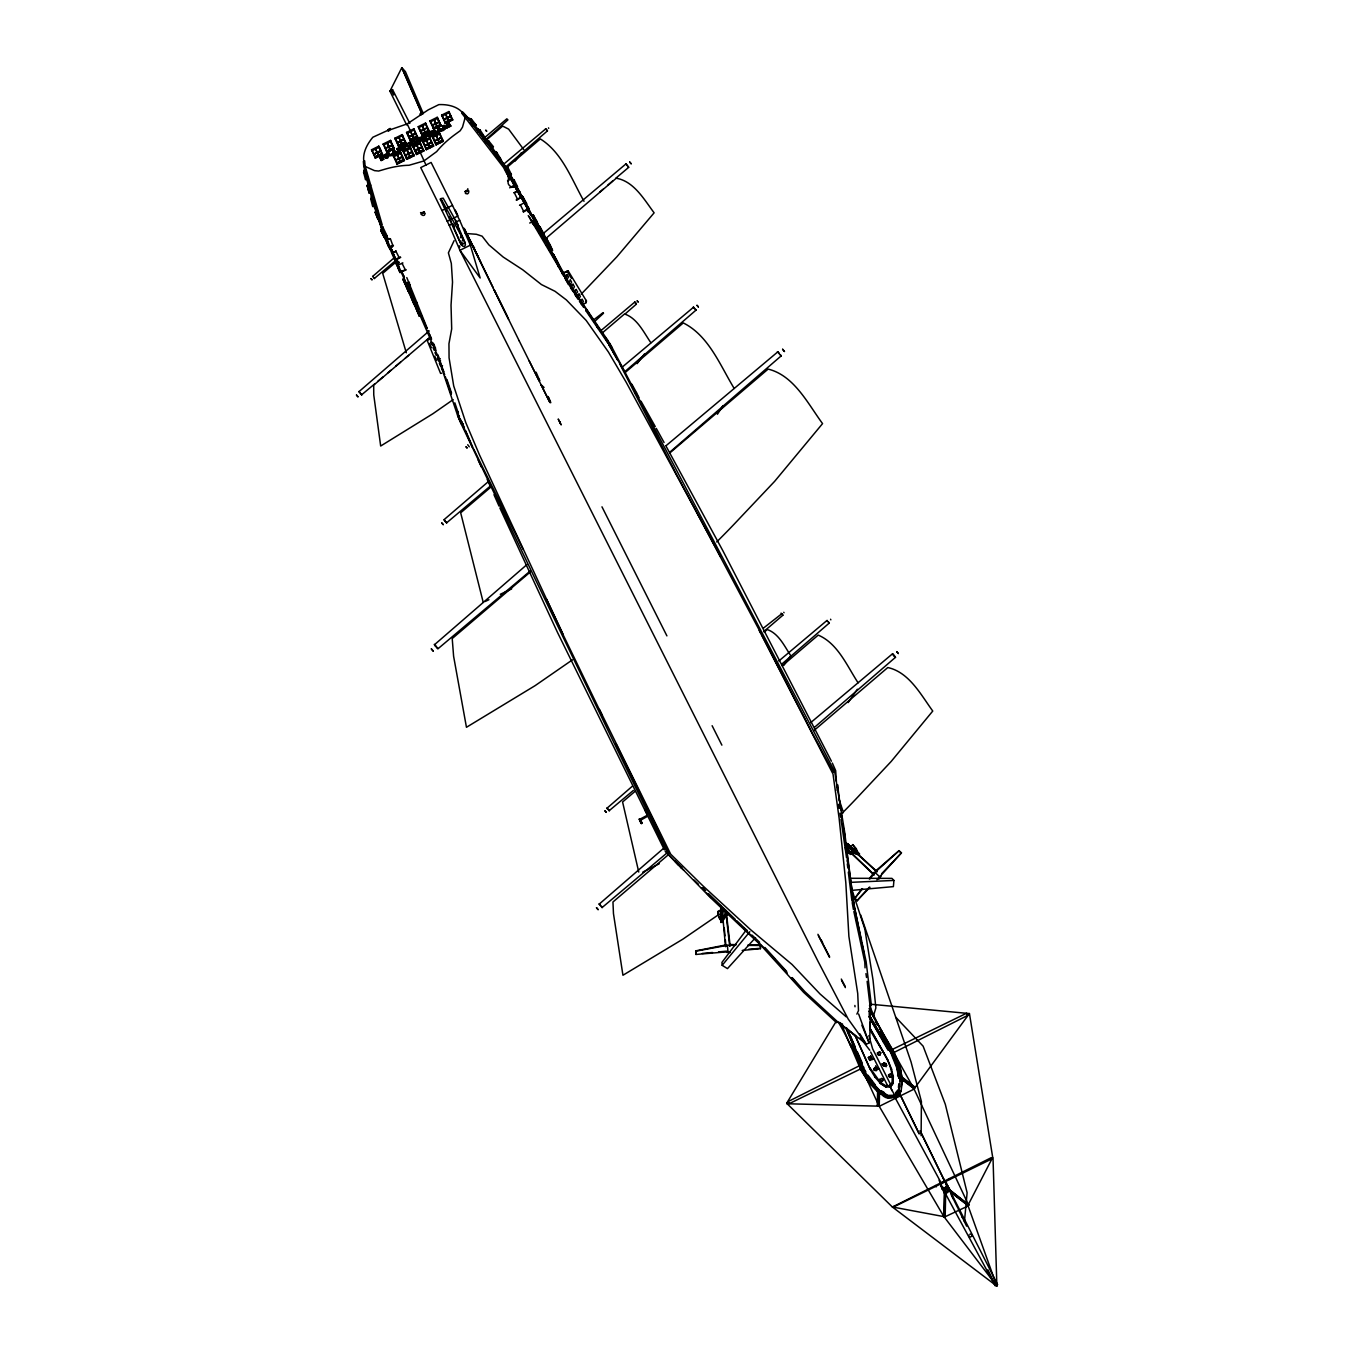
<?xml version="1.0" encoding="UTF-8"?>
<svg xmlns="http://www.w3.org/2000/svg" width="1354" height="1354" viewBox="0 0 1354 1354"><rect width="100%" height="100%" fill="white"/><g stroke="black" fill="none" stroke-linecap="round" stroke-linejoin="round"><path stroke-width="1.5" d="M860.518 1069.169L868.997 1082.777L878.712 1092.966C861.076 1062.501 879.135 1098.974 888.089 1097.925L895.908 1097.417L901.002 1091.544L902.475 1080.949L900.173 1067.358M921.109 1135.735L921.414 1101.564L911.039 1061.891L860.636 914.881M367.797 178.61L363.871 163.428M376.175 205.706L374.804 205.96L368.61 181.707M374.804 205.96L378.341 219.145M724.102 910.667C715.2 907.823 718.094 917.03 721.174 920.771M718.06 911.208C718.229 922.091 724.644 924.799 726.049 912.241M870.927 1004.245L969.447 1013.571L992.702 1157.365L968.347 1204.552L914.102 1089.107L879.237 1106.336L877.324 1105.321L877.612 1090.715M878.052 1091.544L877.764 1106.133L786.894 1103.747M879.051 1093L879.237 1106.336L944.212 1217.161L968.127 1205.957L996.866 1286.148L892.337 1206.973L786.708 1103.307M879.237 1106.336L879.525 1091.73M879.694 1083.386L879.778 1079.206M993.024 1157.992L996.866 1286.148L943.924 1216.62L944.5 1187.712M944.212 1217.161L944.77 1188.253M944.889 1216.755L945.464 1187.83L946.971 1184.868L945.617 1183.87M945.177 1217.297L945.752 1188.389L968.313 1205.872L968.821 1205.009L945.972 1186.967L968.821 1205.009M406.115 145.301C402.781 143.338 410.296 149.312 410.465 144.573M419.08 140.41L420.722 140.596L421.653 139.039M395.554 152.545L402.138 149.363L395.402 153.51L394.623 151.919L392.965 152.731C396.35 156.082 384.79 156.979 388.175 154.39C385.399 151.191 390.849 159.484 386.059 158.13L386.279 156.81M395.825 153.104L393.252 151.208L393.354 154.373M447.649 124.923L446.735 128.139L443.621 126.311C447.48 129.442 441.133 132.844 439.915 129.527L437.41 132.743L439.051 127.767C447.142 133.809 441.032 120.624 443.317 129.832M441.133 130.712L438.561 128.816L438.662 131.981M891 1076.65L892.438 1074.771L893.403 1076.599L892.015 1077.293L891.05 1075.448M939.117 1180.265L942.418 1189.286L945.803 1188.981L947.546 1185.325L947.292 1186.866M941.521 1187.001L941.605 1185.038M946.7 1185.749L945.21 1187.864L941.825 1188.169L942.418 1189.286M946.548 1185.038L946.649 1183.057M948.612 1189.404L947.123 1191.52L943.738 1191.808L944.33 1192.925L947.715 1192.637L949.459 1188.981L949.205 1190.521M968.702 1235.305L969.65 1237.302L972.223 1236.033L971.292 1234.036L969.802 1234.256M421.06 213.949L421.974 212.595A3.402 2.843 50.2 0 1 423.548 212.341L425.173 213.357L424.411 215.151A3.402 2.843 50.2 0 1 422.82 215.388L421.331 214.541M459.192 416.457L458.634 415.018L457.652 415.56L457.872 411.514M721.005 906.706L721.022 922.582A34.984 2.454 85.9 0 1 720.903 905.504M881.488 1032.036C885.33 1054.732 883.316 1032.137 879.44 1028.549M893.234 1077.276L892.777 1083.539L890.306 1087.11L885.956 1086.907L880.642 1083.488M461.291 422.126L458.109 415.796L458.363 412.648M722.985 909.313L722.41 922.463A34.984 5.771 83.8 0 1 722.714 908.551M724.813 911.53L727.758 914.441L728.503 913.019M850.498 878.289L891.947 878.374L893.928 880.438L893.386 886.616L850.904 890.458M964.437 1221.646L967.111 1192.705L945.312 1104.305L923.123 1046.168L895.84 1017.328M898.447 1087.516L898.802 1083.759M869.793 1038.907L870.52 1005.193L869.454 1005.717M899.344 1084.402L898.751 1090.055L895.637 1093.964M900.139 1080.915L899.191 1090.698L894.977 1095.995L888.139 1096.131L879.728 1091.002M894.351 1052.667L869.742 1010.727L870.03 1008.29L868.963 1008.815M726.116 910.497L722.004 921.583M869.86 1022.236L869.86 1028.786C877.477 1046.1 894.08 1062.128 892.032 1082.388L889.595 1085.671L885.482 1085.62L880.337 1082.252L870.063 1068.052M869.945 1016.532L869.759 1011.218M901.172 1086.907L902.102 1080.814C894.402 1061.688 895.959 1067.307 902.576 1081.169L900.258 1067.561L894.266 1052.481M402.07 149.515L399.718 150.243M402.036 149.414L401.106 150.497M871.502 1004.702L870.199 1005.345M398.414 150.802L396.925 151.75L393.032 150.514C395.402 156.404 384.722 153.967 391.915 155.168M438.341 128.122L437.41 132.743M438.831 129.375L438.594 130.644L439.982 129.967L438.561 128.816M388.361 130.018C389.393 132.1 390.629 127.242 387.819 130.424M390.341 129.713L407.199 123.891L428.219 109.877L438.848 104.613C449.054 104.19 460.478 106.966 465.353 116.918L462.493 127.158L460.208 130.729L453.641 135.535A68.208 34.07 -27 0 0 436.665 151.597L423.971 160.94L409.01 165.273A68.208 34.07 -27 0 0 386.347 168.793L378.612 171.044L374.533 170.638L365.157 166.44C360.875 155.981 366.122 145.233 372.875 137.228L390.544 129.121L389.072 129.053M420.586 113.956L422.854 113.702M420.772 114.447L422.414 112.839L423.294 113.465M423.159 113.533C424.242 110.639 418.115 113.668 421.026 114.582M446.871 128.071L447.192 123.789L448.986 122.892L448.783 124.162M449.291 123.502L447.48 124.348L446.82 126.921L447.192 123.789M410.888 142.238L412.733 142.018M411.87 141.95L411.176 142.796M417.286 139.767C413.749 138.108 420.688 142.204 422.211 140.257C425.85 141.341 421.179 133.691 422.363 137.262M378.02 219.517L375.176 212.341L376.023 209.278M377.207 208.905L376.344 211.969L381.879 230.18L385.331 237.018L384.214 237.373L380.779 230.535L382.674 226.744M586.164 302.636L586.282 300.537L586.164 302.636L583.168 304.396M413.969 141.408L414.189 140.088L415.61 143.321M873.516 1015.669L875.869 1007.935L873.025 979.991L864.867 929.149L852.038 890.103M377.698 211.562L376.344 211.918L373.907 206.231L366.799 179.507L365.58 179.743L363.6 172.347L365.005 167.778M363.735 172.533L364.937 168.658M366.731 175.411L365.546 179.287L366.579 179.083L365.715 175.868M368.17 182.824L367.205 185.853L369.185 193.267L370.404 193.03M368.559 182.181L367.34 186.057L369.134 192.81L370.184 192.606M373.907 206.231L372.688 206.451L370.742 199.038L371.724 196.008M372.688 206.451L373.653 203.422M416 143.135L416.914 141.29L414.527 142.729M424.327 211.952L422.583 213.153L420.535 212.578M427.238 340.531L427.864 339.177L427.238 340.531L440.558 373.382L441.658 373.23M856.879 1014.129L858.487 1010.659L857.725 993.514L848.89 936.393L845.81 882.622L839.141 818.391L832.998 773.98L759.205 630.49M406.657 124.957L389.834 90.972L390.984 89.821L392.558 89.635L409.822 123.4M392.558 89.635L389.834 90.972M385.095 236.595L384.147 236.899L381.016 230.671L382.827 227.049M838.685 798.268L843.424 812.535L842.425 813.179M410.77 145.267L408.079 147.112L406.352 145.927M421.957 139.733L419.266 141.578L417.54 140.393M509.155 178.66L507.445 174.514C510.746 179.168 504.5 183.585 511.727 187.055M454.098 240.657L448.394 252.843L451.322 263.421L452.524 282.123L451.034 305.225L451.694 328.92L448.953 343.73L449.071 357.879L453.708 385.958L465.759 422.533L479.418 454.758L562.587 633.672L601.735 714.489M914.627 1086.89L914.288 1089.022L914.627 1086.89L898.345 1074.264M968.313 1205.872L968.533 1204.451M460.817 237.661L461.765 236.053L460.851 234.242M462.222 240.961L463.17 239.353L462.256 237.525L460.394 237.305M462.729 242.789L461.782 244.38L462.713 246.208L464.574 246.428L465.522 244.82L464.608 242.992M402.493 149.058L405.134 148.263L401.986 147.84L404.643 145.47L402.476 146.164L405.692 146.994L402.815 149.871L405.845 147.975L402.646 147.129L404.964 146.198L404.355 144.912L404.964 146.198M786.674 1103.273L836.078 1021.525M402.815 149.871L402.206 148.5L404.846 147.501L401.715 146.774L404.237 144.963M531.919 221.717L536.709 227.946M531.597 221.887L533.51 220.16M717.417 414.256L723.019 405.658M424.005 211.986L422.583 213.543M401.512 149.465C396.367 145.775 404.22 147.315 399.176 149.143L401.461 149.295L399.244 149.312M727.758 914.441L728.469 913.391M566.497 279.821L568.562 277.096L567.191 274.676L564.161 276.47M574.485 292.904L576.245 289.502L573.199 291.296M575.552 294.647L577.599 291.939L576.245 289.502M577.278 297.474L579.038 294.089L575.992 295.866M580.341 302.501L582.102 299.099L583.456 301.536L581.391 304.244M848.146 702.591L857.387 689.237M914.864 1087.804L969.396 1013.537M869.979 887.259L857.065 900.664L854.696 898.447L861.973 888.647M869.251 878.848L874.109 872.314M746.511 929.69L721.936 962.406L722.173 965.334L727.47 968.618L755.515 937.645M515.112 161.024L521.29 152.85M637.108 363.667L644.419 353.986M783.695 665.474L790.905 655.928C784.525 646.366 778.821 633.537 767.244 629.542L764.198 632.132M890.306 1087.11L892.861 1083.742L893.318 1077.479L891.524 1069.085M854.696 898.447L862.566 888.698M869.996 878.898L874.955 872.382L899.09 850.667L901.459 852.868L876.918 879.795M440.845 130.069L440.71 131.118M895.451 1093L897.888 1089.936M722.173 965.334L749.845 931.704M695.617 951.219L727.352 945.329L728.012 951.76L695.956 954.452L695.973 950.813L726.032 944.906M695.956 954.452L695.973 950.813M726.556 952.353L730.381 952.505M742.195 950.423L760.423 948.68L760.423 945.041L748.288 944.838M760.423 948.68L760.423 945.041M896.805 1095.301L900.545 1090.969M900.901 1091.324L895.908 1097.417L891.558 1089.496M857.065 900.664L869.319 887.209M868.371 1057.66L870.588 1056.323L871.671 1058.473L870.74 1059.488M877.46 1053.175L879.761 1052.041M879.829 1055.003L880.692 1052.667M877.223 1069.491L874.921 1070.625M886.295 1065.006L884.01 1066.14M882.757 1080.509L880.472 1081.643L879.457 1080.814M888.562 1075.211L889.476 1074.196M891.846 1076.024L890.915 1077.039L888.529 1076.312M847.282 850.6L852.783 844.625L856.32 848.687L858.436 854.425L847.282 850.6L856.997 854.34M878.864 879.118L881.234 875.886M881.606 873.753L901.459 852.868M423.142 112.805L420.451 114.142M509.206 174.429L500.777 159.552L494.904 153.273L496.664 152.291L500.726 158.858M485.9 143.101L486.932 142.17L491.739 148.161L490.707 149.109M492.501 147.62L487.694 141.628L488.608 140.782L493.431 146.774L492.501 147.62L495.649 153.002L494.498 153.831M487.914 141.713L488.709 141.002L483.158 138.379M477.336 132.421L478.368 131.49L482.853 137.177M483.97 136.906L479.198 130.881L480.128 130.052L487.694 141.628M479.418 130.983L480.213 130.255L476.726 128.715M465.014 117.426L465.962 116.596L471.497 119.27L470.684 119.981M475.034 125.482L475.846 124.771L472.377 123.197M475.237 125.922L476.168 125.093L471.395 119.067L470.464 119.897L479.198 130.881M875.632 870.961L899.09 850.667M484.664 140.681L507.919 119.88L506.836 118.83L484.664 137.617M372.587 276.47L394.877 257.192M506.057 166.66L547.473 130.847L546.356 129.358M429.218 330.918L358.878 391.729L359.961 392.457M599.873 191.997L603.072 189.238M607.861 185.092L612.651 180.945M615.85 178.186L628.781 167.27L628.002 166.153M594.338 321.795L603.545 313.197M625.362 313.739L636.431 304.091M488.557 481.432L443.96 519.75L444.671 520.765M624.549 371.91L696.041 310.1M526.875 564.635L434.685 644.538M669.671 452.304L781.258 355.814M763.961 631.421L782.951 615.156L781.817 613.684M632.335 786.217L607.134 808.101M781.766 664.137L829.291 623.026L828.783 622.248M664.103 847.875L599.348 903.998M814.753 727.115L895.569 657.232M486.052 140.308L502.689 126.091L508.63 129.138L523.761 149.583M506.108 168.167L540.331 138.937C562.316 152.63 571.743 179.642 584.014 201.289M430.183 336.977L373.687 385.145L373.755 394.928L380.677 446.025L432.925 413.715L453.15 399.633M602.547 332.729L624.532 313.976C637.345 318.258 643.658 332.322 650.868 342.731M490.69 487.237L460.682 512.811L483.243 602.428M529.973 572.268L452.219 638.546L453.607 656.25L466.453 727.284L535.135 685.632L572.454 659.838M782.324 665.745L818.222 635.094C837.906 643.522 846.995 665.897 858.097 682.822M668.081 854.983L612.956 901.984L613.464 913.611L622.942 975.252L682.805 939.202L719.6 913.984M395.419 262.558L382.708 273.39L406.318 352.785M625.379 372.35L683.279 322.929C708.717 335.572 720.142 365.377 734.19 388.463M669.57 453.167L768.124 369.083C794.138 375.498 807.813 403.594 822.555 423.616L774.657 481.33L739.673 518.311A408.383 165.019 -37.7 0 1 716.706 541.938M635.212 791.227L622.586 801.974L638.749 872.061M813.839 730.652L887.801 667.539C909.143 672.21 920.855 694.704 932.754 711.053L891.186 761.456L860.839 793.782A359.809 152.443 -37.6 0 1 843.931 811.384M503.739 164.122L545.78 128.816M395.368 260.831L374.296 278.501M543.309 233.463L625.802 164.037M374.669 383.91L361.535 394.877M377.901 381.202L382.742 377.106M387.599 373.027L390.832 370.302M395.69 366.223L400.547 362.144M405.388 358.048L408.637 355.34M593.018 320.356L603.072 312.639M600.821 330.714L634.84 302.01L636.211 303.516M622.654 366.748L693.587 307.189M446.718 522.762L490.131 486.238M666.286 445.517L777.873 351.803M530.023 571.168L437.951 648.786L436.631 647.466M763.622 627.968L781.833 613.717M778.855 660.972L826.956 620.487M633.367 790.431L609.148 810.707M810.657 722.664L892.455 653.847L893.674 654.777M666.388 853.46L602.242 907.434L601.565 906.401M579.004 298.235L580.392 296.509L579.038 294.089M388.801 154.322L389.173 152.884L384.519 154.762L386.059 158.13M389.089 154.881C392.406 151.699 382.319 155.253 385.67 155.405M499.541 159.129L500.421 158.52M469.872 242.214L469.703 240.673M525.504 202.474L522.052 195.636L521.087 196.313L507.005 168.336L507.987 167.659L511.423 174.497L510.441 175.174M510.255 174.734L511.101 174.158L507.361 173.278M513.132 180.505L514.114 179.828L517.55 186.666L516.568 187.343M391.628 154.61L394.031 150.717C402.764 156.675 394.691 145.521 397.822 149.397M494.21 153.561L495.395 152.799M424.377 138.413L426.662 138.057L424.411 138.48L425.021 137.6M424.699 139.039C426.121 135.163 421.365 136.534 424.174 135.738M585.808 310.641L586.874 309.981L590.632 316.65M389.326 130.543L390.104 129.019M421.653 113.076L420.366 114.379L421.483 114.582M449.02 122.943L450.814 126.057L448.309 127.361L448.462 126.024M448.309 127.361L447.666 124.923M607.201 342.207L608.2 341.631L611.382 347.944M562.13 273.237L568.172 270.868L586.57 301.214M562.519 273.863L568.172 270.868M570.017 286.049L573.047 284.272L574.418 286.693L572.64 290.094L571.286 287.657L573.047 284.272M407.334 144.692C407.419 140.816 405.861 147.535 411.024 145.792L417.337 142.661L416.914 141.29M418.521 139.157L418.724 137.854L418.234 138.599M411.785 144.201L413.342 143.439M412.632 144.235L413.664 144.15L411.599 141.442M427.627 134.215L434.059 131.118L436.191 131.626A2.691 1.337 -27 0 1 435.48 132.709L430.64 135.383L429.404 132.641L430.927 135.959L435.768 133.267A2.691 1.337 -27 0 0 436.479 132.184C436.343 127.411 424.124 133.911 428.659 134.283M513.775 187.089L515.028 186.378L512.252 180.607L513.284 180.031L509.493 173.38L508.376 173.989L514.368 185.752L510.712 177.019M888.241 1049.232L873.313 1024.199L870.351 1017.125L892.337 1054.935L897.804 1068.56M431.655 132.387L434.803 131.829A3.876 1.929 -27 0 1 435.226 132.709C433.263 138.057 429.286 129.544 434.516 131.27A3.876 1.929 -27 0 1 434.939 132.15L432.298 133.894M380.745 157.843C377.427 154.847 389.732 155.118 382.471 158.35L382.877 155.981L381.574 156.421L383.774 159.247L381.134 160.551L381.371 159.281M513.589 186.683L516.026 185.329L519.885 191.946L518.785 192.573L535.862 222.107M515.315 186.26L516.246 185.735M517.296 188.951L520.918 197.176L519.242 194.316M514.097 192.759L518.227 190.44L522.085 197.058L516.433 200.24M514.317 192.894L518.345 190.609L516.026 185.329M518.819 192.302L519.767 191.76L522.085 197.058M516.28 199.8L521.865 196.652M381.862 156.979L383.605 156.827L382.403 158.198M525.707 204.302L526.808 203.692L522.999 197.041L521.882 197.667L524.083 202.778L551.4 250.947L552.517 250.338L550.215 245.04L549.25 245.565M526.012 205.74L522.272 197.989L523.219 197.464M519.53 205.317L525.301 202.338L522.999 197.041M524.844 203.828L524.235 200.68M523.186 211.512L528.788 208.398M523.338 211.952L529.008 208.804L522.272 197.989M509.832 176.815L513.606 182.688M507.53 180.793L511.795 178.677L509.696 173.786M509.663 187.834L515.265 184.736M511.338 187.444L515.485 185.143L513.166 179.845L512.218 180.37L515.722 187.055M609.351 345.693L624.888 372.13M536.963 221.497L533.205 214.812L532.105 215.421L534.288 220.533M533.425 215.235L532.477 215.743L533.493 218.129M533.222 218.417L535.439 220.854M534.271 218.942L535.287 221.328M529.719 223.038L535.524 220.11L533.205 214.812M535.338 221.43L534.424 218.468M535.896 221.836L536.844 221.311L539.163 226.609L538.046 227.201M536.675 223.647L541.6 232.296M537.284 224.155L535.659 221.261M537.995 226.71L538.943 226.186M536.387 228.098L537.656 227.404L536.675 225.644L533.239 221.887L531.936 222.513L535.456 226.253L536.675 225.644M539.891 226.693L538.774 227.286L541.245 232.499L542.192 231.974L539.891 226.693L543.648 233.362M539.146 227.624L540.111 227.1M542.175 232.837L539.857 230.18M539.247 233.328L540.517 232.634L545.831 242.654M540.974 232.397L542.074 231.788L545.831 238.473L544.731 239.083M542.582 233.7L543.529 233.176L545.831 238.473L616.256 178.22C633.977 181.267 644.165 199.58 654.117 212.832L616.865 256.82L589.802 285.169A341.97 144.878 -37.6 0 1 581.188 294.123M545.628 238.067L544.663 238.575L543.969 236.019M549.216 245.836L550.333 245.226L546.576 238.558L545.459 239.167L547.642 244.262L548.759 243.669L552.517 250.338M545.831 239.489L546.779 238.964M547.168 241.689L550.638 247.884M545.797 245.26L547.067 244.566L549.724 249.525M547.93 244.363L548.878 243.838L546.576 238.558M550.029 247.376L547.778 242.197M550.587 247.782L551.349 250.456L552.297 249.931M552.381 254.941L553.498 254.332L557.256 261L556.139 261.61M552.754 255.263L553.718 254.738M558.271 266.23L559.219 265.706M558.322 266.721L559.439 266.112L557.137 260.831M558.508 267.093L559.608 266.484L564.838 276.571M558.88 267.415L559.828 266.907M562.299 273.508L563.247 272.983L564.652 276.233M562.265 273.779L563.366 273.169M640.171 819.068L647.381 815.21M642.828 872.078L659.246 863.767M862.413 1064.227L788.366 1101.445L789.162 1102.951M869.827 1060.504L873.533 1058.642M891.829 1053.547L967.738 1015.415L966.942 1013.892M893.505 1206.465L991.399 1157.619M991.991 1158.821L893.742 1206.922M378.815 146.181L382.657 154.559L375.346 158.164L371.504 149.786L378.815 146.181L380.626 149.769M383.182 144.015L390.494 140.393L390.984 141.375L383.69 144.996L383.182 144.015L387.041 152.393L394.336 148.788L390.494 140.393M394.877 138.243L402.172 134.621L402.663 135.603L395.368 139.208L394.877 138.243L398.719 146.621L406.014 142.999L402.172 134.621M406.555 132.455L413.85 128.85L414.358 129.832L407.046 133.437L406.555 132.455L416.592 154.525L423.887 150.92L413.85 128.85M422.076 135.061L418.234 126.684L425.545 123.079L426.036 124.06L418.741 127.665L422.076 135.061L429.387 131.456L425.545 123.079M433.771 129.29L429.912 120.912L437.224 117.307L437.714 118.289L441.065 125.685L433.771 129.29L433.263 128.308L440.575 124.703L437.224 117.307M441.607 115.141L448.902 111.536L449.41 112.5L442.098 116.122L441.607 115.141L445.449 123.519L452.744 119.914L448.902 111.536M375.346 148.788L378.832 156.421L375.684 148.618M387.041 143.016L390.527 150.632L387.362 142.847M398.719 137.228L402.206 144.861L399.041 137.076M410.397 131.456L414.206 138.937M422.076 125.685L425.562 133.318L422.414 125.533M437.427 127.107L440.592 125.533L440.168 124.703L433.517 127.987L433.94 128.833L437.105 127.259L434.092 119.744L437.579 127.378L434.092 119.744M445.449 114.142L448.936 121.775L445.771 113.973M379.306 147.146L371.995 150.768L371.504 149.786M437.714 118.289L430.42 121.894L429.912 120.912M385.433 148.026L388.733 146.74M397.111 142.255L400.632 141.408L397.484 142.982M423.971 128.985L427.272 127.699M432.163 124.923L435.463 123.637M373.822 153.967L377.055 152.511M377.309 152.24L380.542 150.785M389.004 146.469L392.237 145.013M397.196 142.424L400.429 140.968M400.682 140.698L403.915 139.242M408.874 136.636L412.107 135.197M412.361 134.926L415.593 133.471M420.552 130.864L423.785 129.425M435.734 123.366L438.967 121.928M443.926 119.321L447.158 117.866M447.412 117.595L450.645 116.139M373.975 154.238L377.207 152.799M377.461 152.528L380.694 151.073M385.653 148.466L388.886 147.027M389.14 146.74L392.372 145.301M397.331 142.695L400.564 141.256M400.818 140.968L404.051 139.53M409.01 136.923L412.242 135.468M412.513 135.197L415.729 133.741M420.705 131.152L423.937 129.696M424.191 129.425L427.424 127.97M432.383 125.38L435.616 123.925M435.87 123.654L439.17 122.368M444.061 119.592L447.294 118.153M447.548 117.883L450.78 116.427M504.839 166.83L466.284 115.818L462.865 112.314L461.579 112.957L503.536 167.473L507.022 174.226M390.697 150.192L393.862 148.635L390.24 140.731L393.439 147.806L386.787 151.089L387.21 151.919L390.375 150.362M413.749 138.819L410.584 140.376L410.16 139.53L416.812 136.246L417.235 137.093L414.07 138.65M421.585 134.08L428.88 130.475L429.387 131.456M379.018 155.981L382.183 154.407L381.76 153.577L375.109 156.861L375.532 157.707L378.697 156.133M402.392 144.421L405.557 142.864L405.117 142.018L398.465 145.318L398.888 146.147L402.053 144.59M425.748 132.878L428.913 131.321L428.49 130.475L421.839 133.758L422.262 134.605L425.427 133.03M449.122 121.335L452.287 119.761L451.847 118.932L445.195 122.215L445.635 123.045L448.783 121.488M396.671 148.822L400.632 146.791L401.241 147.958M404.948 144.658L407.537 143.372M409.94 143.406L408.79 142.762L414.189 140.088M416.135 139.14L418.724 137.854M420.282 137.854L424.767 134.875L429.235 135.569L425.054 135.434L420.248 137.803L421.128 137.871M446.549 126.362L444.112 125.296L442.115 126.294L446.82 126.921M379.899 157.809L384.722 156.065L382.2 157.792M396.959 149.38L400.953 147.4M414.493 140.714L409.094 143.372M419.046 138.463L416.44 139.75M438.611 128.681L443.3 129.764M400.682 147.958L399.447 149.702M381.574 227.76L363.786 166.474L365.089 165.831L382.302 225.136M464.981 116.461L466.284 115.818M387.092 155.304L388.632 154.491L386.499 153.967M393.015 152.477L394.386 151.8M438.324 130.086L439.695 129.409M387.312 155.71L393.76 154.322M394.674 152.359L393.303 153.036L393.032 150.514M393.252 153.29L394.911 152.477M438.561 130.898L440.202 130.086M380.863 159.992L383.774 159.247M385.788 157.572L388.378 156.285L387.498 156.201M410.736 145.233L417.049 142.102M421.923 139.699L424.124 139.31M437.139 132.184L439.068 131.93M440.422 130.559L445.348 128.833M448.039 126.802L450.848 126.108M430.064 136.415L424.631 135.755L430.064 136.415L429.235 132.726L429.032 134.097M393.269 155.778L400.581 152.156L401.072 153.137L393.777 156.742L393.269 155.778L397.128 164.156L404.423 160.534L400.581 152.156M403.018 150.954L410.313 147.349L410.804 148.331L403.509 151.936L403.018 150.954L406.86 159.332L414.155 155.727L410.313 147.349M422.482 141.341L429.777 137.719L430.284 138.7L422.973 142.305L422.482 141.341L426.324 149.719L433.635 146.114L429.777 137.719M432.214 136.517L439.525 132.912L440.016 133.894L432.721 137.499L432.214 136.517L436.056 144.895L443.367 141.29L439.525 132.912M400.462 162.125L397.297 163.682L393.675 155.778L400.327 152.494L400.75 153.324M410.194 157.301L407.029 158.875L403.407 150.971L410.059 147.671L410.482 148.517M419.943 152.494L416.778 154.068L413.139 146.147L419.791 142.864L420.231 143.693M429.675 147.688L426.51 149.245L422.888 141.341L429.54 138.057L429.963 138.887M439.407 142.881L436.242 144.438L432.62 136.534L439.271 133.234L439.695 134.08M397.128 154.762L400.598 162.395L397.45 154.61M406.86 149.955L410.347 157.589L407.182 149.803M416.592 145.149L420.4 152.613M426.324 140.342L429.81 147.958L426.645 140.173M436.073 135.518L439.542 143.152L436.394 135.366M405.252 154.982L408.57 153.696M418.488 148.432L421.788 147.163M395.588 159.958L398.821 158.503M399.091 158.232L402.307 156.776M408.823 153.408L412.056 151.97M415.069 150.328L418.301 148.872M424.801 145.521L428.033 144.066M428.287 143.795L431.52 142.339M434.532 140.698L437.765 139.259M438.019 138.988L441.252 137.533M395.74 160.229L399.041 158.943M399.227 158.503L402.46 157.064M405.472 155.422L408.705 153.967M408.959 153.696L412.191 152.24M415.204 150.616L418.437 149.16M418.691 148.889L421.923 147.434M424.936 145.792L428.169 144.353M428.439 144.066L431.672 142.627M434.685 140.985L437.985 139.699M438.171 139.259L441.404 137.803M416.338 153.222L422.99 149.939L423.43 150.768L420.265 152.342M435.819 143.592L442.47 140.308L442.893 141.155L439.728 142.712M400.784 161.955L403.949 160.398L400.327 152.494M410.516 157.149L413.681 155.592L410.059 147.671M429.997 147.518L433.162 145.961L429.54 138.057M442.081 210.479L452.473 205.334L431.114 162.446L420.722 167.591L449.257 225.356L459.937 250.304L817.951 961.188L848.213 1019.071L866.238 1044.273L869.099 1042.868L858.605 1013.943M447.209 221.294L457.601 216.149L452.473 205.334M449.257 225.356L452.727 223.647M456.196 221.938L459.649 220.228L457.601 216.149M442.03 201.458L440.219 198.903L461.257 244.837L465.15 242.908L455.232 219.771L443.198 198.175L440.947 198.547L465.15 242.908M470.329 245.159L459.937 250.304L480.162 278.01L470.329 245.159L459.649 220.228M408.976 288.757L410.211 288.148L409.331 283.121L408.028 283.765L408.976 288.757L409.822 290.585L411.142 290.01M438.645 359.233L439.948 358.607M573.504 292.582L574.79 291.939M579.377 301.197L580.68 300.554M532.867 221.176L549.741 248.137L571.71 287.437L608.284 341.106L606.964 341.716L585.943 310.811L586.942 310.201L590.361 316.277M792.192 977.605L804.919 991.703L837.821 1022.016L836.518 1022.659L803.616 992.347L761.354 945.769L710.122 897.33L667.945 853.968C598.079 710.376 528.872 566.361 460.377 422.16L458.211 416.93L459.514 416.287M607.743 343.019L609.046 342.376L611.923 347.267C686.055 488.692 760.897 629.898 834.656 771.577L844.49 830.916L853.24 900.359M462.899 423.7L461.612 424.344L458.211 416.93M559.981 423.108L560.387 421.822M635.144 393.235L636.448 392.592L631.878 384.214M639.9 820.626L647.077 816.58M667.945 853.968L669.231 853.325L616.036 743.905M834.656 771.577L833.353 772.22L812.84 734.105L761.98 635.28M837.297 790.076L838.295 789.941L837.432 790.364M665.203 851.463L680.994 867.677L681.857 867.254M701.507 888.309L702.794 887.665L705.671 890.661M842.323 818.696L841.02 819.339L846.538 857.793M843.694 835.57L844.811 835.029L842.56 823.909M840.614 1022.829L836.874 1021.813M842.002 1024.944L839.548 1023.353L842.594 1024.149M869.742 1010.727L868.777 1011.218M869.082 1082.963L860.602 1069.338L841.629 1024.623L845.895 1028.278C848.569 1028.092 841.782 1027.347 841.68 1024.758M869.945 1016.431L868.913 1016.769L869.945 1016.431L892.404 1055.088M852.14 1046.371L851.074 1046.896A54.126 13.625 61.6 0 0 838.566 1022.575M880.929 1032.137L882.013 1031.613A54.126 15.673 65.8 0 1 870.199 1006.936M877.341 1069.288L878.797 1068.56M890.272 1050.45L966.621 1013.215M789.433 1103.544L863.97 1067.307M485.138 601.514L488.929 599.72M500.303 594.288L511.677 588.872M405.235 284.509L402.95 279.195L404.118 278.687L420.519 315.634L419.351 316.159L414.053 304.058L415.204 303.533L417.404 308.644L416.237 309.169M403.137 279.618L404.135 279.178M405.151 284.306L409.483 282.377M406.979 285.542L405.98 285.999L408.265 291.296L409.416 290.788M406.082 286.185L407.232 285.677M408.079 290.873L409.077 290.433L407.723 287.403M413.122 299.522L408.502 291.618L409.653 291.11L411.853 296.221L410.685 296.729M408.688 292.041L409.687 291.601M412.784 298.1L411.531 298.422L413.816 303.719L414.967 303.211M413.63 303.296L414.612 302.856L413.258 299.826M415.492 302.957L416.829 302.365M414.239 304.481L415.221 304.041M418.064 310.404L417.083 310.845L419.351 316.159M419.165 315.736L420.163 315.279L418.809 312.249M386.11 240.792L383.842 235.478L384.993 234.97L390.257 247.105M384.028 235.918L385.01 235.478M386.025 240.589L390.375 238.693L392.914 245.785M387.819 241.858L386.821 242.298L389.089 247.613L393.439 245.717M386.905 242.501L388.056 241.994M388.107 243.534L387.092 241.164M388.903 247.19L393.151 245.328M397.06 265.722L394.776 260.425L395.943 259.917L406.302 283.798M396.451 259.663L397.788 259.088M394.962 260.848L395.96 260.408M396.976 265.519L402.917 262.947M398.753 266.806L397.754 267.246L400.022 272.543L405.98 269.971M397.839 267.432L399.007 266.924M399.836 272.12L405.726 269.564M392.254 247.156L389.529 247.85L394.725 260.002L400.682 257.446M389.698 248.29L390.697 247.85M392.051 250.101L393.422 253.266M391.712 252.961L396.079 251.099M391.797 253.164L396.062 251.336M392.542 254.89L393.709 254.4M394.539 259.579L400.429 257.057M383.504 158.689L381.574 156.421M419.994 137.296L422.211 140.257M408.806 142.813L411.024 145.792M379.611 157.25L381.134 160.551M423.836 138.751L422.956 138.683M412.902 144.793L412.056 144.76M400.767 150.666L398.635 147.975M428.169 339.854L431.384 338.551M462.086 423.7L460.36 419.334M389.546 129.087C385.653 134.808 393.54 123.756 388.158 130.83M445.06 128.258L444.061 128.004M377.698 211.156L375.176 212.341M427.339 133.657L429.235 135.569M426.375 137.499L425.342 137.329M626.005 163.969L628.561 167.337M358.962 391.509L360.638 394.065M380.779 230.535L381.879 230.18M381.016 230.671L381.963 230.366M376.344 212.206L375.329 212.527L377.935 219.06L378.951 218.739L377.715 215.624M450.56 125.55L449.663 125.347M434.008 344.644L431.875 344.661L430.826 342.088L432.248 343.002M435.446 348.181L433.026 347.521L434.075 350.094L436.208 350.077M438.222 355.053L436.09 355.07L435.023 352.497L436.462 353.411M439.745 358.827L437.325 358.167L438.391 360.739L440.524 360.723M442.521 365.698L440.388 365.715L439.339 363.143L440.761 364.057M485.832 130.255L486.746 131.338L485.866 130.306M374.499 278.569L372.722 276.436M695.854 310.134L695.465 309.22M780.987 355.865L780.446 354.613M467.705 444.721L469.296 446.803M444.264 519.851L445.127 520.681M446.532 522.813L446.143 521.882M437.799 648.6L437.257 647.33M827.125 620.454L827.48 621.266M892.557 653.643L895.468 657.452M895.332 657.282L894.876 656.199M602.022 907.485L601.633 906.452M363.6 172.347L364.818 172.11L366.799 179.507M368.423 185.633L367.205 185.853L368.39 185.853M369.405 185.346L370.759 185.092M370.742 199.038L371.978 198.818M372.858 198.547L374.229 198.293M370.878 199.241L371.927 199.038M372.638 205.994L373.687 205.808M836.4 781.376L835.672 770.612L832.304 763.013M837.398 790.194L837.567 784.812M421.957 112.805L420.942 113.567L423.074 112.991M390.087 129.358L388.226 129.899M702.371 953.453L712.509 952.488M718.585 951.913L726.675 951.134M718.145 911.767L724.204 911.225M869.37 1059.607L871.756 1058.676L870.673 1056.526L868.286 1057.457L869.454 1059.81M876.224 1067.544L873.922 1068.678L873.99 1069.982M890.847 1074.077L888.478 1075.008L889.646 1077.361L891.931 1076.227L891.778 1074.721M881.759 1078.563L879.474 1079.697L880.557 1081.846L882.842 1080.712L882.69 1079.206M748.745 949.272L758.765 948.426M891.897 1097.468L887.987 1097.705L878.712 1092.373M849.601 882.402L893.928 880.438M390.341 238.71L387.786 238.642L385.975 234.547L387.786 238.642M894.605 1095.251L887.936 1095.403L879.728 1090.495L871.265 1081.271M888.089 1096.012L894.977 1095.995M465.217 233.447L476.371 234.276L482.109 236.171L488.879 244.871L503.214 257.057L522.729 269.784L541.431 284.56L555.022 291.296L566.361 299.911L586.197 320.475L608.42 352.023L626.174 382.234L720.446 556.291M727.352 945.329L735.527 945.363M747.814 945.414L760.085 945.464M469.652 239.438L480.602 261.864M730.06 944.533L736.136 944.635M851.107 852.072L851.209 853.426L847.012 852.58M851.209 853.426L847.384 852.868M863.683 1041.92L845.979 1028.38M407.554 282.495L409.026 282.461L407.689 283.054L418.911 312.808L436.919 354.054L457.652 415.56M877.324 1105.321L878.814 1105.507L850.244 1043.325M892.337 1206.973L943.924 1216.62M442.961 369.49L441.539 368.576L443.74 371.385M504.077 166.745L507.987 167.659M510.204 178.931L514.114 179.828M465.099 191.794L467.282 191.016L467.824 188.714M464.93 191.405L467.468 191.371M446.735 128.139L443.604 126.328M476.473 128.427L480.128 130.052M472.546 123.451L476.168 125.093M493.076 150.548L496.664 152.291M493.296 150.853L496.715 152.528M852.766 1033.593L856.287 1036.978M845.962 845.928L858.707 855.085A34.984 4.502 43.7 0 0 845.167 845.014M881.183 1090.681L884.433 1092.661M886.041 1087.093L880.726 1083.691L875.073 1077.209M468.467 190.491L466.825 190.406A3.402 2.928 78.1 0 0 465.658 191.54L465.454 193.453L467.384 193.91A3.402 2.928 78.1 0 0 468.569 192.793L468.822 191.066M846.148 1016.769L820.016 993.954L792.056 964.488L750.573 929.69L702.828 885.77L670.704 854.188L599.467 709.445M846.047 842.967L859.655 854.052A34.984 1.168 41.5 0 0 846.724 843.322M943.163 1178.251L949.459 1188.981M945.651 1183.024L950.051 1190.098M605.813 339.769L608.2 341.631M607.895 341.8L612.143 350.111M883.705 1062.907L886.955 1065.429M898.785 1075.093L915.05 1087.702M882.926 1064.227L886.176 1066.749M897.584 1075.567L913.848 1088.193M881.742 1063.787L884.991 1066.309M901.273 1078.918L914.288 1089.022M968.025 1205.314L945.464 1187.83L942.029 1187.306L995.258 1285.826L996.002 1284.337L997.61 1284.658L946.971 1184.868M608.284 341.106L603.207 335.166M607.743 342.122L611.906 349.637M636.448 392.592L639.003 397.619M877.443 1054.275L879.914 1055.189L880.777 1052.87L879.677 1051.838L877.375 1052.972L878.543 1055.325M886.328 1063.889L883.942 1063.178L883.079 1065.496M890.763 1073.874L891.863 1074.907M877.24 1068.391L874.769 1067.46L873.905 1069.795L876.376 1070.709L877.155 1068.188M881.674 1078.359L882.774 1079.409M891.491 1053.987L890.187 1051.398M936.223 1186.883L935.597 1185.529M727.775 914.068L725.744 912.156M469.601 120.54L462.865 112.314M844.998 842.306L849.601 846.521M857.268 853.528L877.206 871.739M858.318 854.882L876.647 871.688M544.071 387.498L541.025 384.671L549.978 402.629M898.667 850.634L901.036 852.851M874.955 872.382L879.677 876.8M855.119 898.481L857.488 900.698M675.037 861.246L681.434 867.389M678.574 865.206L674.884 861.161M736.745 920.754L747.425 930.79M751.995 935.089L759.611 942.249M740.689 925.324L718.077 903.947M743.617 928.065L765.01 948.832M735.222 919.315L708.548 893.674M845.776 847.604L874.362 874.819M845.336 847.57L873.804 874.786M683.804 870.216L680.994 867.677M694.077 880.083L698.495 884.314M625.886 163.817L626.902 164.85M360.621 393.997L361.856 394.945L361.078 393.845M548.488 127.868L548.708 128.359M779.041 352.937L777.433 351.668L781.14 356.068M547.422 130.966L545.56 128.748M694.45 308.018L693.282 307.087L695.956 310.286M635.483 302.67L634.772 302.128L635.872 303.584M830.577 619.235L830.848 619.861M829.223 623.178L827.412 621.215M783.814 612.279L784.017 612.753M782.815 615.19L781.072 613.125M445.686 521.984L446.634 522.949M607.895 808.829L606.863 808.016L607.489 808.913M435.87 645.672L434.245 644.402L435.226 645.807M600.364 904.98L598.993 903.88L602.141 907.637M855.626 1035.827L846.385 1028.092L863.53 1069.321M706.686 893.098L711.984 898.345M852.783 844.625L858.182 853.054M767.955 951.879L775.08 959.461M764.892 947.445L786.674 971.444M869.996 1081.914L879.321 1091.595M879.423 1091.815L870.08 1082.1L861.652 1068.509L851.717 1045.373M871.079 1081.592L879.795 1091.138M845.353 848.873L850.718 854.476A34.984 1.337 44.2 0 1 848.586 852.275M875.361 1085.062L867.965 1075.228M791.396 977.656L799.537 986.66M779.159 964.014L787.317 973.12M893.065 654.828L894.368 656.385M444.586 520.715L445.703 522.035M607.421 808.863L609.418 810.792L608.792 809.895M435.125 645.723L436.665 647.55M507.005 168.336L495.852 153.137M474.983 127.378L477.979 131.135M470.803 122.029L474.408 126.531M470.092 122.791L472.478 125.804M496.021 155.168L499.609 159.654M860.179 1037.706L869.793 1050.247M569.594 285.034L601.108 331.662M570.406 287.59L572.759 291.025M579.8 301.35L582.152 304.785M574.875 294.597L578.26 299.539M580.443 302.737L583.642 307.409M418.809 139.851L420.434 140.037L421.365 138.48M407.622 145.386L409.246 145.572L410.194 144.015M871.147 1081.728L863.547 1069.338L845.827 1028.143M863.717 1068.289L865.849 1071.759M571.506 278.399L567.004 271.24M574.773 293.581L575.839 295.324M859.892 1033.847L866.238 1044.273M524.083 202.778L514.435 185.718M875.158 1077.412L870.097 1069.017L855.457 1036.115M875.344 1021.593L877.392 1025.08M517.126 191.049L514.926 185.955L519.53 194.858M519.885 194.79L517.143 189.425M517.397 191.151L519.073 194.011M880.388 1031.189L893.132 1053.158M883.603 1041.175L869.285 1016.549L869.217 1011.15M525.183 202.152L529.008 208.804M526.181 206.045L527.84 208.922M869.928 1018.53L888.156 1050.315M612.617 351.38L617.593 360.096M619.59 363.583L676.052 473.494L761.016 633.435M515.485 185.143L509.493 173.38M509.324 175.665L513.301 182.875M510.847 179.202L512.489 182.079M512.658 182.367L514.317 185.261M609.046 342.376L612.143 347.995M535.405 219.923L539.163 226.609M548.268 244.16L542.548 235.562L541.092 230.332M540.178 229.994L541.803 232.888M546.847 241.875L548.522 244.871L547.456 242.383M555.682 259.443L559.439 266.112M562.739 273.271L564.618 276.605M887.987 1060.419L870.233 1028.803L887.902 1060.216L891.609 1069.288M641.034 401.241L655.251 426.561M550.689 251.252L560.404 268.583M548.759 248.628L564.195 276.182M558.034 265.875L528.246 215.574M561.419 270.411L568.562 283.206M565.16 277.925L568.883 284.577M564.838 278.095L568.562 284.746M871.181 1012.166L913.662 1088.277M558.999 267.618L563.873 276.334M656.267 428.372L664.052 442.487M665.829 445.754L722.799 550.621L831.407 761.202M514.858 185.972L518.531 192.691M640.002 819.424L640.087 819.729M641.999 822.758L641.136 821.861M640.713 822.25L639.934 820.507M821.167 939.947L822.572 942.536M608.42 343.679L609.418 345.524M894.689 1096.909L941.352 1183.294M510.932 178.66L511.609 179.93M529.414 216.995L533.019 223.799M841.545 980.381L845.37 987.625M942.926 1187.61L943.518 1188.727M829.579 956.703L817.934 934.294M841.308 979.06L845.218 986.507M942.655 1187.746L943.247 1188.863M944.584 1191.402L945.16 1192.519M505.279 169.521L507.936 174.598M991.805 1158.465L991.551 1157.958M869.86 1017.413L869.556 1017.886M949.442 1178.674L949.848 1179.503M942.536 1182.144L942.824 1182.821M504.534 165.577L508.986 174.209M890.627 1087.668L892.235 1090.816M473.697 449.054L523.033 549.132M829.528 957.43L818.375 935.631M890.221 1086.924L891.27 1088.954M597.673 327.313L596.725 325.434L597.385 326.873M664.408 849.906L557.459 632.352L499.863 507.953M640.273 819.305L641.847 822.64M639.934 819.238L640.476 820.338M640.12 820.947L639.122 818.95L640.171 821.167M640.459 821.76L641.474 823.757L640.408 821.539M449.088 112.687L448.648 111.857L452.287 119.761M452.744 119.914L452.253 118.932L444.958 122.537L445.449 123.519M442.419 115.987L441.996 115.141L445.635 123.045M437.393 118.475L436.97 117.629L440.592 125.533M440.575 124.703L441.065 125.685M443.367 141.29L442.86 140.308L435.565 143.93L436.056 144.895M430.741 121.758L430.318 120.912L433.94 128.833M432.62 136.534L436.242 144.438M425.715 124.246L425.291 123.4L428.913 131.321M433.635 146.114L433.128 145.132L425.833 148.737L426.324 149.719M433.162 145.961L432.738 145.115L426.087 148.415L426.51 149.245M419.063 127.53L418.64 126.684L422.262 134.605M418.234 126.684L418.741 127.665M414.036 130.018L413.613 129.172L417.235 137.093M423.887 150.92L423.396 149.939L416.101 153.544L416.592 154.525M416.812 141.341L417.337 142.661M413.139 146.147L416.778 154.068M414.155 155.727L413.664 154.745L406.352 158.367L406.86 159.332M413.681 155.592L413.258 154.745L406.606 158.029L407.029 158.875M402.341 135.789L401.918 134.96L405.557 142.864M406.014 142.999L405.523 142.035L398.211 145.64L398.719 146.621M402.206 148.5L402.95 149.803M401.749 148.855L402.358 150.074M400.632 146.791L401.139 148.009M397.754 143.135L395.266 138.243L398.888 146.147M404.423 160.534L403.932 159.569L396.62 163.174L397.128 164.156M403.949 160.398L403.526 159.552L396.874 162.852L397.297 163.682M394.336 148.788L393.845 147.806L386.533 151.411L387.041 152.393M384.011 144.861L383.588 144.015L387.21 151.919M378.985 147.332L378.561 146.503L382.183 154.407M382.657 154.559L382.15 153.577L374.855 157.182L375.346 158.164M372.333 150.632L371.91 149.786L375.532 157.707M395.876 251.184L399.345 258.022M402.036 263.319L405.506 270.174M531.614 214.626L528.178 207.788L527.197 208.465L530.65 215.303M466.402 233.497L478.047 256.634M494.261 290.298L508.613 319.392M538.96 379.154L539.738 380.677L536.116 372.248M558.39 419.351L561.182 424.919M601.971 506.819L666.913 635.889M712.119 725.71L721.885 745.14M393.659 95.068L390.815 89.415L401.816 67.7L405.405 71.61L422.736 112.348M455.232 219.771L458.092 225.678L457.432 224.138M456.027 222.885L456.789 224.409M457.567 226.575L458.481 228.386M458.498 228.758L459.412 230.586M459.903 232.042L460.817 233.87M870.69 1052.058L887.936 1086.331L890.797 1084.909L872.636 1048.842L868.862 1035.59M453.336 224.679L454.25 226.49M454.199 227.59L451.999 223.224L461.257 244.837M460.377 241.097L461.308 242.925M390.189 247.122L392.88 252.47M390.274 249.068L387.142 242.84L388.09 242.535L386.905 242.704L390.341 249.542M401.207 270.8L404.338 277.028M400.97 270.665L404.406 277.502M458.278 415.526L462.56 424.039M644.69 809.472L646.535 813.111M514.283 192.657L517.702 199.529M520.359 204.843L523.795 211.698M558.22 419.131L560.861 424.377M455.046 209.955L457.838 215.54M464.337 228.572L466.199 232.296M529.228 360.959L549.521 401.732M426.019 165.086L407.199 123.891M597.537 326.991L598.265 328.683M519.141 340.717L539.18 380.982M847.587 1030.546L849.28 1033.948M727.183 914.052L727.538 914.796A34.984 5.585 86.6 0 0 726.963 911.817M640.459 820.253L641.17 821.946M496.698 295.257L519.174 340.785M966.925 1013.858L967.382 1014.789M494.21 289.824L507.462 316.701M893.488 1206.431L893.962 1207.345M495.886 293.598L463.83 228.217M920.026 1130.776L944.076 1179.994M946.852 1185.681L949.628 1191.368M951.49 1195.142L953.334 1198.933M957.955 1208.394L962.592 1217.872M459.311 245.819L459.903 247.054M920.415 1131.284L949.069 1190.115M950.931 1193.906L957.396 1207.193M962.017 1216.687L966.638 1226.182M987.895 1269.832L994.378 1283.118M898.87 1092.086L919.248 1133.941L898.971 1092.323M467.113 234.157L493.313 287.979M597.08 326.297L597.639 327.431M640.34 819.593L640.899 820.642M640.019 819.559L640.577 820.744M378.561 219.974L385.433 235.596M455.418 210.784L457.178 214.491M382.86 227.117L386.956 235.698M381.1 226.575L386.956 238.846M940.928 1185.884L944.33 1192.925M875.666 1065.784L877.527 1069.491M870.673 1055.9L872.518 1059.607M546.457 598.993L562.993 634.129M478.199 460.174L481.398 467.096M443.79 205.283L446.397 210.936M449.003 216.606L451.339 221.684M410.821 290.162L408.874 282.647M414.696 301.214L412.056 293.784M641.525 822.487L641.948 823.35M406.792 277.587L427.221 328.345M408.705 282.631L409.687 284.78M395.994 258.817L397.399 261.931L396.468 259.697M439.271 133.234L442.893 141.155M426.662 138.057L424.631 135.755M419.791 142.864L423.43 150.768M410.584 140.376L406.945 132.472L410.16 139.53M407.859 143.998L405.269 145.267M527.231 210.327L527.874 211.783M855.406 1036.132L870.182 1069.22M424.157 322.523L422.6 319.019L424.784 324.131M406.234 284.069L407.588 287.099M418.674 311.945L414.053 304.058M402.95 279.195L408.265 291.296M408.502 291.618L413.816 303.719M487.271 479.553L489.793 485.24M493.99 494.718L499.034 506.091M427.678 330.308L430.894 337.62M422.126 114.125L401.816 67.7L421.889 113.804M429.083 333.49L431.604 339.245M433.297 343.104L435.599 348.333M383.842 235.478L389.089 247.613M849.364 846.538L847.993 843.813L849.787 846.876M847.689 1029.683L854.899 1046.27M857.336 1051.838L862.193 1062.992M394.776 260.425L400.022 272.543M419.892 312.317L426.899 328.497M461.68 421.517L464.05 427.052M465.641 430.724L472.8 447.294M461.342 421.686L472.478 447.463M846.419 1027.855L854.442 1046.54M842.916 826.6L843.728 829.9M567.191 274.676L565.718 278.755M569.848 285.508L571.608 282.123L570.254 279.686L568.782 283.765M559.608 266.484L561.927 271.782M553.498 254.332L555.8 259.63M533.95 219.111L534.965 221.497M523.913 200.866L525.115 203.54M510.407 177.205L511.423 179.574M548.133 396.587L550.536 402.087M548.319 397.213L550.723 402.713M474.222 247.156L474.492 248.07M390.68 247.359L398.144 265.029M392.795 252.741L394.099 255.788M394.234 256.092L395.537 259.139M842.256 1024.47L843.83 1028.194M415.983 303.144L417.912 307.73M850.126 1035.658L862.921 1066.36M861.906 1025.266L869.099 1042.868M429.59 343.425L431.317 347.69M434.752 356.204L436.479 360.469M891.44 1054.58L896.754 1067.781M893.065 1052.989L898.954 1067.832L900.884 1079.155M446.938 379.509L451.542 393.1M454.826 402.815L458.109 412.53M445.381 376.852L451.305 394.369M438.51 356.322L444.721 374.906M364.768 172.33L365.631 175.546M377.377 211.715L379.306 219.111M854.729 908.906L866.103 961.475L871.384 1005.43M861.364 940.895L853.257 900.715M853.866 911.564L864.8 962.119L865.054 967.856M861.787 942.858L864.326 954.638M844.27 834.893L854.34 906.672M897.16 1069.812L898.751 1077.97M897.736 1068.408L900.19 1081.067M897.38 1068.357L899.344 1078.579M852.428 896.754L857.302 924.41M852.208 902.576L853.426 909.549M851.26 889.9L857.167 923.597M898.87 1067.629L900.799 1078.935M840.022 813.162L840.682 817.291M865.951 973.628L866.543 977.486M867.135 981.345L870.08 1006.056M838.16 789.653L839.734 801.686M840.259 805.698L840.783 809.726M838.685 804.344L839.209 808.355M841.291 813.737L842.053 819.83M847.062 859.858L847.316 862.007M847.316 863.92L847.824 868.032M848.332 872.162L851.937 901.002M842.916 826.109L843.39 829.917M837.517 784.778L838.126 790.076M837.398 786.691L837.838 790.499M726.353 912.901L730.144 945.803M725.744 911.276L729.688 946.328M869.86 1025.147L870.368 1030.022M854.882 1005.463L855.017 1006.784M724.221 927.625L724.999 935.868M725.389 939.981L725.964 946.175M722.884 917.792L725.524 946.7M364.937 164.172L364.666 160.855L363.363 161.498L363.786 166.474M850.803 851.852L850.904 853.223M883.84 1062.975L882.994 1065.293L885.465 1066.207L886.244 1063.685L883.84 1062.975M376.92 152.24L374.11 154.525L376.92 152.24M380.406 150.514L377.597 152.799L380.406 150.514M392.085 144.743L389.275 147.027L392.085 144.743M403.763 138.971L400.97 141.256L403.763 138.971M411.971 134.909L409.162 137.194L411.971 134.909M415.458 133.183L412.648 135.485L415.458 133.183M423.65 129.138L420.84 131.423L423.65 129.138M447.006 117.595L444.214 119.88L447.006 117.595M450.493 115.869L447.7 118.153L450.493 115.869M417.201 136.246L409.907 139.868L410.397 140.833L417.709 137.228L417.201 136.246M420.045 142.542L412.75 146.147L413.241 147.129L420.552 143.524L420.045 142.542M402.172 156.505L399.362 158.79L402.172 156.505M411.904 151.682L409.111 153.967L411.904 151.682M418.149 148.601L415.356 150.886L418.149 148.601M427.898 143.795L425.088 146.08L427.898 143.795M431.384 142.068L428.575 144.353L431.384 142.068M441.116 137.245L438.307 139.547L441.116 137.245M851.717 1046.744C856.134 1052.6 863.293 1059.742 851.717 1046.744M629.695 162.023L631.133 163.749L629.695 162.023M356.491 395.063L357.93 396.79L356.491 395.063M371.03 278.636L371.961 279.753L371.03 278.636M637.209 300.876L638.123 301.942L637.209 300.876M697.039 305.344L698.376 306.952L697.039 305.344M782.612 349.281L784.457 351.481L782.612 349.281M466.081 446.854L466.995 447.92L466.081 446.854M441.844 523.016L443.198 524.624L441.844 523.016M431.351 648.904L433.212 651.105L431.351 648.904M896.737 651.646L898.311 653.525L896.737 651.646M605.001 810.894L606.186 812.315L605.001 810.894M596.505 907.739L598.096 909.617L596.505 907.739M398.939 262.761L398.414 261.525L398.939 262.761"/></g></svg>
